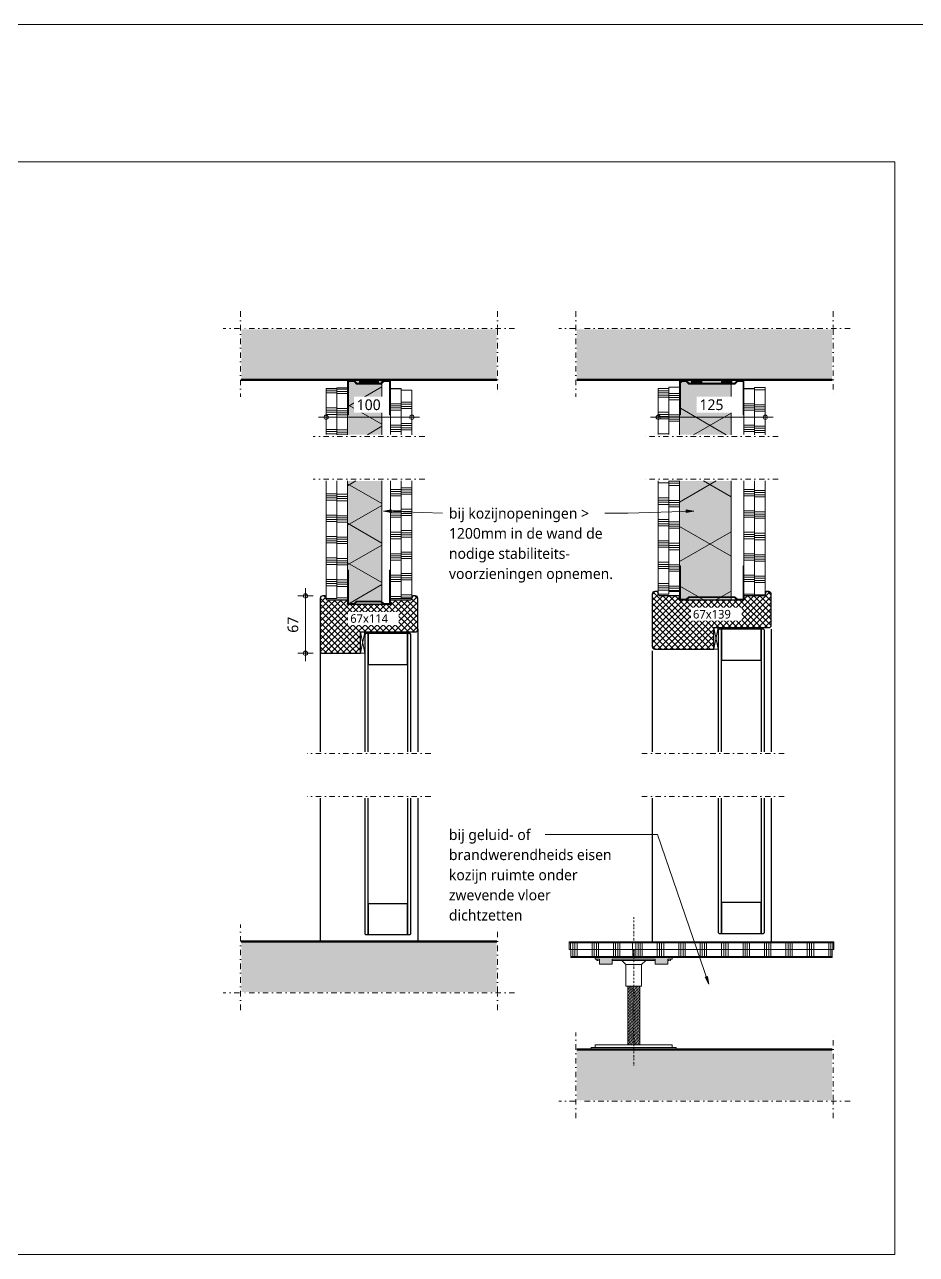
# Model space of a CAD drawing. Header units: millimetres. Extents: x -14863 to -6053, y 1430 to 7872.
# Drawn here: x -13819 to -12778, y 6307 to 7742 of the extents above; entities that cross this region are included whole.
import ezdxf

# ---------------------------------------------------------------- set-up
doc = ezdxf.new("R2010")
doc.units = ezdxf.units.MM
for name, pattern in [('Dash dot', [15.875, 6.35, -4.7625, 0, -4.7625]), ('Streep 1_1', [2, 1, -1]), ('Streep-stip _ detail', [4, 2, -1, 0, -1])]:
    doc.linetypes.add(name, pattern=pattern)
for name, color, linetype, lineweight in [('A-ANNO-DIMS', 211, 'Continuous', 13), ('A-ANNO-DIMS-5', 211, 'Continuous', 13), ('A-ANNO-NOTE', 131, 'Continuous', 18), ('A-DETL', 90, 'Continuous', 18), ('A-DETL-GENF', 92, 'Continuous', 18), ('A-DETL-MBND', 5, 'Continuous', 25), ('G-ANNO-TEXT', 231, 'Continuous', 13)]:
    doc.layers.add(name, color=color, linetype=linetype, lineweight=lineweight)
doc.styles.add('Segoe UI', font='segoeui.ttf', dxfattribs={"height": 10})
doc.styles.add('Segoe UI_2', font='segoeui.ttf', dxfattribs={"height": 12.5})
doc.dimstyles.new('2_5_mm', dxfattribs={"dimscale": 304.8, "dimtxt": 13.092049, "dimasz": 0.016404, "dimexe": 0.029528, "dimexo": 0.0625, "dimgap": 0.014764, "dimtad": 1, "dimdec": 0, "dimzin": 0, "dimdsep": 46, "dimtxsty": 'Segoe UI_2', "dimblk1": 'DOTBLANK', "dimblk2": 'DOTBLANK', "dimsah": 1, "dimcen": 0.09, "dimdle": 0.029528, "dimazin": 0, "dimtfac": 1, "dimtdec": 4, "dimtix": 1, "dimtmove": 0, "dimatfit": 3, "dimfxl": 0.029528, "dimfxlon": 1, "dimtvp": 1, "dimtfill": 1, "dimtolj": 1, "dimtzin": 0, "dimarcsym": 2})
pattern_1 = [(90, (13193.3, -6662.827), (-25, 1e-15), []), (90, (13195.8, -6662.827), (-25, 1e-15), []), (90, (13198.3, -6662.827), (-25, 1e-15), []), (90, (13200.8, -6662.827), (-25, 1e-15), [])]
pattern_2 = [(90, (13119.472, -6662.827), (-25, 1e-15), []), (90, (13121.972, -6662.827), (-25, 1e-15), []), (90, (13124.472, -6662.827), (-25, 1e-15), []), (90, (13126.972, -6662.827), (-25, 1e-15), [])]

# ---------------------------------------------------------------- blocks, each defined once
blk = doc.blocks.new('42 isolatie - Type 1-3789520-32_1 Binnenkozijnen - hout')
at = {"layer": 'A-DETL-GENF'}
h = blk.add_hatch(color=256, dxfattribs=at)
h.paths.add_polyline_path([(262.4, 40.8), (260.4, 40.8), (259.4, 39.8), (259.4, 11.8), (262.4, 8.8), (262.4, 40.2)])
h.paths.add_polyline_path([(262.4, 0.8), (262.4, 1.8), (261.4, 0.8)])
h.paths.add_polyline_path([(261.4, 1.8), (261.4, 8.4), (258.4, 11.4), (258.4, 40.2), (258.9, 40.8), (118.2, 40.8), (118.2, 0.8), (222.4, 0.8), (222.4, 1.8), (259.4, 1.8)])
h.paths.add_polyline_path([(64.2, 11.4), (64.2, 40.8), (4.7, 40.8), (5.3, 40.2), (5.3, 11.4), (2.3, 8.4), (2.3, 1.8), (41.3, 1.8), (41.3, 0.8), (64.2, 0.8), (64.2, 8.4)])
h.paths.add_polyline_path([(4.3, 11.8), (4.3, 14.8), (0.3, 14.8), (0.3, 0.8), (2.3, 0.8), (1.3, 1.8), (1.3, 8.8), (3.9, 11.4)])
h.paths.add_polyline_path([(4.3, 39.8), (3.3, 40.8), (0.3, 40.8), (0.3, 36.8), (4.3, 36.8)])
at = {"layer": 'A-DETL-GENF', "lineweight": 13}
h = blk.add_hatch(dxfattribs=at)
h.set_pattern_fill('FP_7', color=256, style=0, pattern_type=2)
h.set_pattern_definition([(60, (0, 0), (-34.641, 20), []), (120, (0, 0), (-34.641, -20), [])])
h.paths.add_polyline_path([(262.4, 40.8), (260.4, 40.8), (259.4, 39.8), (259.4, 11.8), (262.4, 8.8), (262.4, 40.2)])
h.paths.add_polyline_path([(262.4, 0.8), (262.4, 1.8), (261.4, 0.8)])
h.paths.add_polyline_path([(261.4, 1.8), (261.4, 8.4), (258.4, 11.4), (258.4, 40.2), (258.9, 40.8), (118.2, 40.8), (118.2, 0.8), (222.4, 0.8), (222.4, 1.8), (259.4, 1.8)])
h.paths.add_polyline_path([(64.2, 11.4), (64.2, 40.8), (4.7, 40.8), (5.3, 40.2), (5.3, 11.4), (2.3, 8.4), (2.3, 1.8), (41.3, 1.8), (41.3, 0.8), (64.2, 0.8), (64.2, 8.4)])
h.paths.add_polyline_path([(4.3, 11.8), (4.3, 14.8), (0.3, 14.8), (0.3, 0.8), (2.3, 0.8), (1.3, 1.8), (1.3, 8.8), (3.9, 11.4)])
h.paths.add_polyline_path([(4.3, 39.8), (3.3, 40.8), (0.3, 40.8), (0.3, 36.8), (4.3, 36.8)])
at = {"layer": 'A-DETL-GENF'}
for p, q in [((3.3, 40.8), (0.3, 40.8)), ((3.3, 40.8), (0.3, 40.8)), ((64.2, 40.8), (4.7, 40.8)), ((64.2, 40.8), (4.7, 40.8)), ((258.9, 40.8), (118.2, 40.8)), ((258.9, 40.8), (118.2, 40.8)), ((262.4, 40.8), (260.4, 40.8)), ((262.4, 40.8), (260.4, 40.8)), ((262.4, 8.8), (262.4, 40.8)), ((0.3, 0.8), (2.3, 0.8)), ((0.3, 0.8), (2.3, 0.8)), ((212.5, 0.8), (222.4, 0.8)), ((222.4, 0.8), (254.6, 0.8)), ((261.4, 0.8), (262.4, 0.8)), ((262.4, 0.8), (262.4, 1.8))]:
    blk.add_line(p, q, dxfattribs=at)
blk = doc.blocks.new('22 metalstud profiel - 50mm hor-2069741-32_1 Binnenkozijnen - hout')
at = {"layer": 'A-DETL-GENF'}
for points in [[(24, -40), (25, -40), (25, -1), (24, 0), (17, 0), (14, -3), (-14, -3), (-17, 0), (-24, 0), (-25, -1), (-25, -40), (-24, -40), (-24, -1), (-17.4, -1), (-14.4, -4), (14.4, -4), (17.4, -1), (24, -1), (24, -9)], [(-11, -3), (-1, -3), (-1, 1), (-11, 1)], [(11, -3), (11, 1), (-1, 1), (-1, -3)]]:
    blk.add_hatch(color=256, dxfattribs=at).paths.add_polyline_path(points)
for p, q in [((-24, 0), (-25, -1)), ((-17, 0), (-24, 0)), ((-14, -3), (-17, 0)), ((-11, 1), (-11, -3)), ((-1, 1), (-1, -3)), ((11, -3), (11, 1)), ((17, 0), (14, -3)), ((24, 0), (17, 0)), ((25, -1), (24, 0)), ((-25, -1), (-25, -8.3)), ((-24, -40), (-24, -1)), ((-24, -1), (-17.4, -1)), ((-17.4, -1), (-14.4, -4)), ((-14.4, -4), (14.4, -4)), ((14, -3), (-14, -3)), ((14.4, -4), (17.4, -1)), ((17.4, -1), (24, -1)), ((24, -1), (24, -40)), ((25, -9), (25, -1)), ((-25, -40), (-24, -40)), ((24, -40), (25, -40)), ((25, -40), (24, -40))]:
    blk.add_line(p, q, dxfattribs=at)
blk = doc.blocks.new('42 isolatie - Type 1-3760012-32_1 Binnenkozijnen - hout')
at = {"layer": 'A-DETL-GENF'}
h = blk.add_hatch(color=256, dxfattribs=at)
h.paths.add_polyline_path([(257.4, 60.8), (254.4, 60.8), (254.4, 11.8), (257.4, 8.8), (257.4, 40.9)])
h.paths.add_polyline_path([(257.4, 0.8), (257.4, 1.8), (256.4, 0.8)])
h.paths.add_polyline_path([(256.4, 1.8), (256.4, 8.4), (253.4, 11.4), (253.4, 60.8), (118.2, 60.8), (118.2, 0.8), (217.4, 0.8), (217.4, 1.8), (254.4, 1.8)])
h.paths.add_polyline_path([(64.2, 60.8), (5.3, 60.8), (5.3, 11.4), (2.3, 8.4), (2.3, 1.8), (41.3, 1.8), (41.3, 0.8), (64.2, 0.8), (64.2, 1.8)])
h.paths.add_polyline_path([(4.3, 49.8), (0.3, 49.8), (0.3, 26.8), (4.3, 26.8)])
h.paths.add_polyline_path([(4.3, 14.8), (0.3, 14.8), (0.3, 0.8), (2.3, 0.8), (1.3, 1.8), (1.3, 8.8), (4.3, 11.8)])
at = {"layer": 'A-DETL-GENF', "lineweight": 13}
h = blk.add_hatch(dxfattribs=at)
h.set_pattern_fill('FP_19', color=256, style=0, pattern_type=2)
h.set_pattern_definition([(60, (0, 60.8), (-51.962, 30), []), (120, (0, 60.8), (-51.962, -30), [])])
h.paths.add_polyline_path([(257.4, 60.8), (254.4, 60.8), (254.4, 11.8), (257.4, 8.8), (257.4, 40.9)])
h.paths.add_polyline_path([(257.4, 0.8), (257.4, 1.8), (256.4, 0.8)])
h.paths.add_polyline_path([(256.4, 1.8), (256.4, 8.4), (253.4, 11.4), (253.4, 60.8), (118.2, 60.8), (118.2, 0.8), (217.4, 0.8), (217.4, 1.8), (254.4, 1.8)])
h.paths.add_polyline_path([(64.2, 60.8), (5.3, 60.8), (5.3, 11.4), (2.3, 8.4), (2.3, 1.8), (41.3, 1.8), (41.3, 0.8), (64.2, 0.8), (64.2, 1.8)])
h.paths.add_polyline_path([(4.3, 49.8), (0.3, 49.8), (0.3, 26.8), (4.3, 26.8)])
h.paths.add_polyline_path([(4.3, 14.8), (0.3, 14.8), (0.3, 0.8), (2.3, 0.8), (1.3, 1.8), (1.3, 8.8), (4.3, 11.8)])
at = {"layer": 'A-DETL-GENF'}
for p, q in [((64.2, 60.8), (5.3, 60.8)), ((64.2, 60.8), (5.3, 60.8)), ((253.4, 60.8), (118.2, 60.8)), ((253.4, 60.8), (118.2, 60.8)), ((257.4, 60.8), (254.4, 60.8)), ((257.4, 60.8), (254.4, 60.8)), ((257.4, 40.9), (257.4, 60.8)), ((0.3, 0.8), (2.3, 0.8)), ((0.3, 0.8), (2.3, 0.8)), ((2.3, 0.8), (8.8, 0.8)), ((2.3, 0.8), (8.8, 0.8)), ((8.8, 0.8), (41.3, 0.8)), ((41.3, 0.8), (64.2, 0.8)), ((118.2, 0.8), (217.4, 0.8)), ((217.4, 0.8), (247.4, 0.8)), ((247.4, 0.8), (252.4, 0.8)), ((247.4, 0.8), (252.4, 0.8))]:
    blk.add_line(p, q, dxfattribs=at)
blk = doc.blocks.new('40  gipsplaat - D12_5-2957417-32_1 Binnenkozijnen - hout')
at = {"layer": 'A-DETL-GENF', "lineweight": 13}
h = blk.add_hatch(dxfattribs=at)
h.set_pattern_fill('FP_20', color=256, style=0, pattern_type=2)
h.set_pattern_definition([(90, (7307.66, 12979.483), (-25, 1e-15), []), (90, (7305.16, 12979.483), (-25, 1e-15), []), (90, (7302.66, 12979.483), (-25, 1e-15), []), (90, (7300.16, 12979.483), (-25, 1e-15), [])])
h.paths.add_polyline_path([(240, 12.5), (107.9, 12.5), (107.9, 0), (240, 0)])
h.paths.add_polyline_path([(53.9, 0), (53.9, 12.5), (0, 12.5), (0, 0), (31, 0)])
at = {"layer": 'A-DETL-GENF'}
for p, q in [((53.9, 12.5), (0, 12.5)), ((0, 12.5), (0, 0)), ((0, 12.5), (0, 0)), ((0, 0), (31, 0)), ((31, 0), (53.9, 0)), ((31, 0), (53.9, 0)), ((240, 12.5), (107.9, 12.5)), ((107.9, 0), (207.1, 0)), ((107.9, 0), (207.1, 0)), ((207.1, 0), (240, 0)), ((240, 0), (240, 12.5)), ((240, 0), (240, 12.5))]:
    blk.add_line(p, q, dxfattribs=at)
blk = doc.blocks.new('40  gipsplaat - D12_5-2957418-32_1 Binnenkozijnen - hout')
at = {"layer": 'A-DETL-GENF', "lineweight": 13}
h = blk.add_hatch(dxfattribs=at)
h.set_pattern_fill('FP_21', color=256, style=0, pattern_type=2)
h.set_pattern_definition([(90, (7308.895, 12966.983), (-25, 1e-15), []), (90, (7306.395, 12966.983), (-25, 1e-15), []), (90, (7303.895, 12966.983), (-25, 1e-15), []), (90, (7301.395, 12966.983), (-25, 1e-15), [])])
h.paths.add_polyline_path([(241.9, 11.5), (241.9, 12.1), (240.8, 12.5), (109.2, 12.5), (109.2, 0), (241.9, 0)])
h.paths.add_polyline_path([(55.2, 0), (55.2, 12.5), (0, 12.5), (0, 0)])
at = {"layer": 'A-DETL-GENF'}
for p, q in [((55.2, 12.5), (0, 12.5)), ((0, 12.5), (0, 0)), ((55.2, 12.5), (0, 12.5)), ((0, 12.5), (0, 0)), ((0, 0), (55.2, 0)), ((0, 0), (55.2, 0)), ((240.8, 12.5), (109.2, 12.5)), ((240.8, 12.5), (109.2, 12.5)), ((109.2, 0), (241.9, 0)), ((109.2, 0), (241.9, 0)), ((241.9, 0), (241.9, 12.1)), ((241.9, 0), (241.9, 12.1))]:
    blk.add_line(p, q, dxfattribs=at)
blk = doc.blocks.new('40  gipsplaat - D12_5-2957419-32_1 Binnenkozijnen - hout')
at = {"layer": 'A-DETL-GENF', "lineweight": 13}
h = blk.add_hatch(dxfattribs=at)
h.set_pattern_fill('FP_22', color=256, style=0, pattern_type=2)
h.set_pattern_definition([(270, (-7070.59, -13054.483), (25, 1e-15), []), (270, (-7068.09, -13054.483), (25, 1e-15), []), (270, (-7065.59, -13054.483), (25, 1e-15), []), (270, (-7063.09, -13054.483), (25, 1e-15), [])])
h.paths.add_polyline_path([(0, 0), (129.2, 0), (129.2, 12.5), (0, 12.5)])
h.paths.add_polyline_path([(183.2, 12.5), (183.2, 0), (238.5, 0), (238.5, 12.5), (206.1, 12.5)])
at = {"layer": 'A-DETL-GENF'}
for p, q in [((129.2, 12.5), (0, 12.5)), ((0, 12.5), (0, 0)), ((0, 12.5), (0, 0)), ((0, 0), (30, 0)), ((30, 0), (129.2, 0)), ((30, 0), (129.2, 0)), ((237.1, 12.5), (183.2, 12.5)), ((183.2, 0), (206.1, 0)), ((183.2, 0), (206.1, 0)), ((206.1, 0), (238.5, 0)), ((238.5, 12.5), (237.1, 12.5)), ((238.5, 12.5), (237.1, 12.5)), ((238.5, 0), (238.5, 12.5)), ((238.5, 0), (238.5, 12.5))]:
    blk.add_line(p, q, dxfattribs=at)
blk = doc.blocks.new('40  gipsplaat - D12_5-V7-32_1 Binnenkozijnen - hout')
at = {"layer": 'A-DETL-GENF', "lineweight": 13}
h = blk.add_hatch(dxfattribs=at)
h.set_pattern_fill('FP_23', color=256, style=0, pattern_type=2)
h.set_pattern_definition([(270, (-7067.66, -13066.983), (25, 1e-15), []), (270, (-7065.16, -13066.983), (25, 1e-15), []), (270, (-7062.66, -13066.983), (25, 1e-15), []), (270, (-7060.16, -13066.983), (25, 1e-15), [])])
h.paths.add_polyline_path([(0, 0), (132.1, 0), (132.1, 12.5), (0.4, 12.5), (0, 12.3), (0, 11.5)])
h.paths.add_polyline_path([(186.1, 12.5), (186.1, 0), (240, 0), (240, 12.5)])
at = {"layer": 'A-DETL-GENF'}
for p, q in [((0, 12.3), (0, 0)), ((0, 12.3), (0, 0)), ((0, 0), (132.1, 0)), ((0, 0), (132.1, 0)), ((132.1, 12.5), (0.4, 12.5)), ((132.1, 12.5), (0.4, 12.5)), ((240, 12.5), (186.1, 12.5)), ((240, 12.5), (186.1, 12.5)), ((186.1, 0), (240, 0)), ((186.1, 0), (240, 0)), ((240, 0), (240, 12.5)), ((240, 0), (240, 12.5))]:
    blk.add_line(p, q, dxfattribs=at)
blk = doc.blocks.new('32 binnendeur-vertikaal - D 54 _sp25_-2402445-32_1 Binnenkozijnen - hout')
at = {"layer": 'A-DETL-GENF', "lineweight": 25}
for p, q in [((-920.3, -996.5), (-921.3, -997.5)), ((-921.3, -997.5), (-921.3, -1000.5)), ((-885.3, -1000.5), (-921.3, -1000.5)), ((-921.3, -1000.5), (-921.3, -1046.5)), ((-921.3, -1000.5), (-763.4, -1000.5)), ((-763.4, -996.5), (-920.3, -996.5)), ((-885.3, -1046.5), (-885.3, -1000.5)), ((-567.5, -996.5), (-709.4, -996.5)), ((-709.4, -1000.5), (-566.5, -1000.5)), ((-566.5, -1000.5), (-602.5, -1000.5)), ((-602.5, -1000.5), (-602.5, -1046.5)), ((-566.5, -997.5), (-567.5, -996.5)), ((-566.5, -1000.5), (-566.5, -997.5)), ((-566.5, -1046.5), (-566.5, -1000.5)), ((-921.3, -1046.5), (-921.3, -1049.5)), ((-921.3, -1046.5), (-885.3, -1046.5)), ((-763.4, -1046.5), (-921.3, -1046.5)), ((-566.5, -1046.5), (-709.4, -1046.5)), ((-602.5, -1046.5), (-566.5, -1046.5)), ((-566.5, -1049.5), (-566.5, -1046.5)), ((-921.3, -1049.5), (-920.3, -1050.5)), ((-920.3, -1050.5), (-763.4, -1050.5)), ((-709.4, -1050.5), (-567.5, -1050.5)), ((-567.5, -1050.5), (-566.5, -1049.5))]:
    blk.add_line(p, q, dxfattribs=at)
at = {"layer": 'A-DETL-GENF'}
for p, q in [((-589.5, -996.5), (-589.5, -991.5)), ((-564.5, -996.5), (-589.5, -991.5)), ((-589.5, -996.5), (-564.5, -991.5)), ((-564.5, -996.5), (-589.5, -996.5))]:
    blk.add_line(p, q, dxfattribs=at)
blk = doc.blocks.new('40  gipsplaat - D12_5-2957421-32_1 Binnenkozijnen - hout')
at = {"layer": 'A-DETL-GENF', "lineweight": 13}
h = blk.add_hatch(dxfattribs=at)
h.set_pattern_fill('FP_34', color=256, style=0, pattern_type=2)
h.set_pattern_definition([(90, (7307.66, 13391.983), (-25, 1e-15), []), (90, (7305.16, 13391.983), (-25, 1e-15), []), (90, (7302.66, 13391.983), (-25, 1e-15), []), (90, (7300.16, 13391.983), (-25, 1e-15), [])])
h.paths.add_polyline_path([(245, 12.5), (107.9, 12.5), (107.9, 0), (245, 0)])
h.paths.add_polyline_path([(53.9, 12.5), (0, 12.5), (0, 0), (53.9, 0)])
at = {"layer": 'A-DETL-GENF'}
for p, q in [((1.9, 12.5), (0, 12.5)), ((0, 12.5), (0, 0)), ((1.9, 12.5), (0, 12.5)), ((0, 12.5), (0, 0)), ((0, 0), (53.9, 0)), ((0, 0), (53.9, 0)), ((53.9, 12.5), (1.9, 12.5)), ((245, 12.5), (107.9, 12.5)), ((107.9, 0), (212.1, 0)), ((107.9, 0), (212.1, 0)), ((212.1, 0), (245, 0)), ((245, 0), (245, 12.5)), ((245, 0), (245, 12.5))]:
    blk.add_line(p, q, dxfattribs=at)
blk = doc.blocks.new('40  gipsplaat - D12_5-2957422-32_1 Binnenkozijnen - hout')
at = {"layer": 'A-DETL-GENF', "lineweight": 13}
h = blk.add_hatch(dxfattribs=at)
h.set_pattern_fill('FP_35', color=256, style=0, pattern_type=2)
h.set_pattern_definition([(90, (7305.795, 13379.483), (-25, 1e-15), []), (90, (7303.295, 13379.483), (-25, 1e-15), []), (90, (7300.795, 13379.483), (-25, 1e-15), []), (90, (7298.295, 13379.483), (-25, 1e-15), [])])
h.paths.add_polyline_path([(243.1, 11.5), (243.1, 12.3), (242.7, 12.5), (106.1, 12.5), (106.1, 0), (243.1, 0)])
h.paths.add_polyline_path([(52.1, 12.5), (0, 12.5), (0, 0), (52.1, 0)])
at = {"layer": 'A-DETL-GENF'}
for p, q in [((52.1, 12.5), (0, 12.5)), ((0, 12.5), (0, 0)), ((52.1, 12.5), (0, 12.5)), ((0, 12.5), (0, 0)), ((0, 0), (52.1, 0)), ((0, 0), (52.1, 0)), ((242.7, 12.5), (106.1, 12.5)), ((242.7, 12.5), (106.1, 12.5)), ((106.1, 0), (243.1, 0)), ((106.1, 0), (243.1, 0)), ((243.1, 0), (243.1, 12.3)), ((243.1, 0), (243.1, 12.3))]:
    blk.add_line(p, q, dxfattribs=at)
blk = doc.blocks.new('40  gipsplaat - D12_5-V15-32_1 Binnenkozijnen - hout')
at = {"layer": 'A-DETL-GENF', "lineweight": 13}
h = blk.add_hatch(dxfattribs=at)
h.set_pattern_fill('FP_36', color=256, style=0, pattern_type=2)
h.set_pattern_definition([(270, (-7063.336, -13441.983), (25, 1e-15), []), (270, (-7060.836, -13441.983), (25, 1e-15), []), (270, (-7058.336, -13441.983), (25, 1e-15), []), (270, (-7055.836, -13441.983), (25, 1e-15), [])])
h.paths.add_polyline_path([(0, 0), (136.4, 0), (136.4, 12.5), (0, 12.5)])
h.paths.add_polyline_path([(190.4, 12.5), (190.4, 0), (245, 0), (245, 12.5), (244.3, 12.5)])
at = {"layer": 'A-DETL-GENF'}
for p, q in [((136.4, 12.5), (0, 12.5)), ((0, 12.5), (0, 0)), ((0, 12.5), (0, 0)), ((0, 0), (32.3, 0)), ((32.3, 0), (136.4, 0)), ((32.3, 0), (136.4, 0)), ((244.3, 12.5), (190.4, 12.5)), ((190.4, 0), (245, 0)), ((190.4, 0), (245, 0)), ((245, 12.5), (244.3, 12.5)), ((245, 12.5), (244.3, 12.5)), ((245, 0), (245, 12.5)), ((245, 0), (245, 12.5))]:
    blk.add_line(p, q, dxfattribs=at)
blk = doc.blocks.new('40  gipsplaat - D12_5-V16-32_1 Binnenkozijnen - hout')
at = {"layer": 'A-DETL-GENF', "lineweight": 13}
h = blk.add_hatch(dxfattribs=at)
h.set_pattern_fill('FP_37', color=256, style=0, pattern_type=2)
h.set_pattern_definition([(270, (-7062.66, -13454.483), (25, 1e-15), []), (270, (-7060.16, -13454.483), (25, 1e-15), []), (270, (-7057.66, -13454.483), (25, 1e-15), []), (270, (-7055.16, -13454.483), (25, 1e-15), [])])
h.paths.add_polyline_path([(0, 0), (137.1, 0), (137.1, 12.5), (0.4, 12.5), (0, 12.3), (0, 11.5)])
h.paths.add_polyline_path([(191.1, 0), (245, 0), (245, 12.5), (191.1, 12.5)])
at = {"layer": 'A-DETL-GENF'}
for p, q in [((0, 12.3), (0, 0)), ((0, 12.3), (0, 0)), ((0, 0), (137.1, 0)), ((0, 0), (137.1, 0)), ((137.1, 12.5), (0.4, 12.5)), ((137.1, 12.5), (0.4, 12.5)), ((245, 12.5), (191.1, 12.5)), ((245, 12.5), (191.1, 12.5)), ((191.1, 0), (245, 0)), ((191.1, 0), (245, 0)), ((245, 0), (245, 12.5)), ((245, 0), (245, 12.5))]:
    blk.add_line(p, q, dxfattribs=at)
blk = doc.blocks.new('32 houten stijl var I - 67x114 _25sp_-V17-32_1 Binnenkozijnen - hout')
at = {"layer": 'A-DETL-GENF', "lineweight": 13}
h = blk.add_hatch(dxfattribs=at)
h.set_pattern_fill('FP_38', color=256, style=0, pattern_type=2)
h.set_pattern_definition([(135, (7075.589, 13359.983), (-3.5355339, -3.5355339), []), (225, (7075.589, 13359.983), (3.5355339, -3.5355339), [])])
h.paths.add_polyline_path([(67, -67), (42, -67), (42, -3), (41.9, -2.2), (41.6, -1.5), (41.1, -0.9), (40.5, -0.4), (39.8, -0.1), (39, 0), (3, 0), (2.2, -0.1), (1.5, -0.4), (0.9, -0.9), (0.4, -1.5), (0.1, -2.2), (0, -3), (0, -6), (5, -8), (5, -32), (10, -32), (10, -82), (5, -82), (5, -106), (0, -108), (0, -111), (0.1, -111.8), (0.4, -112.5), (0.9, -113.1), (1.5, -113.6), (2.2, -113.9), (3, -114), (64, -114), (64.8, -113.9), (65.5, -113.6), (66.1, -113.1), (66.6, -112.5), (66.9, -111.8), (67, -111)])
at = {"layer": 'A-DETL-GENF', "lineweight": 25}
for p, q in [((39, 0), (3, 0)), ((0, -3), (0, -6)), ((0, -6), (5, -8)), ((5, -8), (5, -32)), ((42, -67), (42, -3)), ((9, -32), (10, -32)), ((10, -32), (10, -33)), ((10, -40), (10, -74)), ((67, -67), (42, -67)), ((67, -111), (67, -67)), ((5, -82), (5, -106)), ((10, -82), (9, -82)), ((10, -81), (10, -82)), ((5, -106), (0, -108)), ((0, -108), (0, -111)), ((3, -114), (64, -114))]:
    blk.add_line(p, q, dxfattribs=at)
for centre, start, end in [((3, -3), 90, 180), ((39, -3), 0, 90), ((3, -111), 180, 270), ((64, -111), 270, 0)]:
    blk.add_arc(centre, 3, start, end, dxfattribs=at)
blk = doc.blocks.new('32 binnendeur-vertikaal - D 54 _sp25_-2402373-32_1 Binnenkozijnen - hout')
at = {"layer": 'A-DETL-GENF', "lineweight": 25}
for p, q in [((-922.3, -996.5), (-923.3, -997.5)), ((-923.3, -997.5), (-923.3, -1000.5)), ((-887.3, -1000.5), (-923.3, -1000.5)), ((-923.3, -1000.5), (-923.3, -1046.5)), ((-923.3, -1000.5), (-763.9, -1000.5)), ((-763.9, -996.5), (-922.3, -996.5)), ((-887.3, -1046.5), (-887.3, -1000.5)), ((-573, -996.5), (-709.9, -996.5)), ((-709.9, -1000.5), (-572, -1000.5)), ((-572, -1000.5), (-608, -1000.5)), ((-608, -1000.5), (-608, -1046.5)), ((-572, -997.5), (-573, -996.5)), ((-572, -1000.5), (-572, -997.5)), ((-572, -1046.5), (-572, -1000.5)), ((-923.3, -1046.5), (-923.3, -1049.5)), ((-923.3, -1046.5), (-887.3, -1046.5)), ((-763.9, -1046.5), (-923.3, -1046.5)), ((-572, -1046.5), (-709.9, -1046.5)), ((-608, -1046.5), (-572, -1046.5)), ((-572, -1049.5), (-572, -1046.5)), ((-923.3, -1049.5), (-922.3, -1050.5)), ((-922.3, -1050.5), (-763.9, -1050.5)), ((-709.9, -1050.5), (-573, -1050.5)), ((-573, -1050.5), (-572, -1049.5))]:
    blk.add_line(p, q, dxfattribs=at)
at = {"layer": 'A-DETL-GENF'}
for p, q in [((-595, -991.5), (-570, -991.5)), ((-595, -996.5), (-595, -991.5)), ((-570, -996.5), (-595, -991.5)), ((-595, -996.5), (-570, -991.5)), ((-570, -996.5), (-595, -996.5)), ((-570, -991.5), (-570, -996.5))]:
    blk.add_line(p, q, dxfattribs=at)
blk = doc.blocks.new('22 metalstud profiel - 75 mm hor-2069737-32_1 Binnenkozijnen - hout')
at = {"layer": 'A-DETL-GENF'}
for points in [[(-36.5, -40), (-36.5, -1), (-29.9, -1), (-26.9, -4), (26.9, -4), (29.9, -1), (36.5, -1), (36.5, -40), (37.5, -40), (37.5, -1), (36.5, 0), (29.5, 0), (26.5, -3), (-26.5, -3), (-29.5, 0), (-36.5, 0), (-37.5, -1), (-37.5, -40)], [(-11.5, -3), (-11.5, 1), (-23.5, 1), (-23.5, -3)], [(23.5, -3), (23.5, 1), (11.5, 1), (11.5, -3)]]:
    blk.add_hatch(color=256, dxfattribs=at).paths.add_polyline_path(points)
for p, q in [((-36.5, 0), (-37.5, -1)), ((-29.5, 0), (-36.5, 0)), ((-26.5, -3), (-29.5, 0)), ((-23.5, 1), (-23.5, -3)), ((-11.5, -3), (-11.5, 1)), ((11.5, 1), (11.5, -3)), ((23.5, -3), (23.5, 1)), ((29.5, 0), (26.5, -3)), ((36.5, 0), (29.5, 0)), ((37.5, -1), (36.5, 0)), ((-37.5, -1), (-37.5, -40)), ((-36.5, -40), (-36.5, -1)), ((-36.5, -1), (-29.9, -1)), ((-29.9, -1), (-26.9, -4)), ((-26.9, -4), (26.9, -4)), ((26.5, -3), (-26.5, -3)), ((26.9, -4), (29.9, -1)), ((29.9, -1), (36.5, -1)), ((36.5, -1), (36.5, -40)), ((37.5, -40), (37.5, -1)), ((-37.5, -40), (-36.5, -40)), ((36.5, -40), (37.5, -40)), ((37.5, -40), (36.5, -40))]:
    blk.add_line(p, q, dxfattribs=at)
blk = doc.blocks.new('22 metalstud profiel - 50mm hor-4394539-32_1 Binnenkozijnen - hout')
at = {"layer": 'A-DETL-GENF'}
blk.add_hatch(color=256, dxfattribs=at).paths.add_polyline_path([(24, 0), (25, 1), (25, 40), (24, 40), (24, 1), (17.4, 1), (14.4, 4), (-14.4, 4), (-17.4, 1), (-24, 1), (-24, 40), (-25, 40), (-25, 1), (-24, 0), (-17, 0), (-14, 3), (14, 3), (17, 0), (20.9, 0)])
for p, q in [((-24, 40), (-25, 40)), ((-25, 40), (-25, 1)), ((-24, 1), (-24, 40)), ((24, 40), (24, 1)), ((25, 40), (24, 40)), ((25, 40), (24, 40)), ((25, 1), (25, 40)), ((-25, 1), (-24, 0)), ((-17.4, 1), (-24, 1)), ((-14.4, 4), (-17.4, 1)), ((-17, 0), (-14, 3)), ((14.4, 4), (-14.4, 4)), ((-14, 3), (14, 3)), ((14, 3), (17, 0)), ((17.4, 1), (14.4, 4)), ((24, 1), (17.4, 1)), ((24, 0), (25, 1)), ((-24, 0), (-17, 0)), ((17, 0), (24, 0))]:
    blk.add_line(p, q, dxfattribs=at)
blk = doc.blocks.new('22 metalstud profiel - 75 mm hor-4394540-32_1 Binnenkozijnen - hout')
at = {"layer": 'A-DETL-GENF'}
blk.add_hatch(color=256, dxfattribs=at).paths.add_polyline_path([(-29.5, 0), (-26.5, 3), (26.5, 3), (29.5, 0), (36.5, 0), (37.5, 1), (37.5, 40), (36.5, 40), (36.5, 1), (29.9, 1), (26.9, 4), (-26.9, 4), (-29.9, 1), (-36.5, 1), (-36.5, 40), (-37.5, 40), (-37.5, 1), (-36.5, 0)])
for p, q in [((-36.5, 40), (-37.5, 40)), ((-37.5, 40), (-37.5, 5)), ((-36.5, 1), (-36.5, 40)), ((36.5, 40), (36.5, 1)), ((37.5, 40), (36.5, 40)), ((37.5, 40), (36.5, 40)), ((37.5, 5), (37.5, 40)), ((-37.5, 1), (-36.5, 0)), ((-29.9, 1), (-36.5, 1)), ((-26.9, 4), (-29.9, 1)), ((-29.5, 0), (-26.5, 3)), ((26.9, 4), (-26.9, 4)), ((-26.5, 3), (26.5, 3)), ((26.5, 3), (29.5, 0)), ((29.9, 1), (26.9, 4)), ((36.5, 1), (29.9, 1)), ((36.5, 0), (37.5, 1))]:
    blk.add_line(p, q, dxfattribs=at)
blk = doc.blocks.new('32 houten stijl var I - 67x139 _25sp_-V22-32_1 Binnenkozijnen - hout')
at = {"layer": 'A-DETL-GENF', "lineweight": 13}
h = blk.add_hatch(dxfattribs=at)
h.set_pattern_fill('FP_52', color=256, style=0, pattern_type=2)
h.set_pattern_definition([(135, (7080.589, 12947.483), (-3.5355339, -3.5355339), []), (225, (7080.589, 12947.483), (3.5355339, -3.5355339), [])])
h.paths.add_polyline_path([(67, -136), (67, -67), (42, -67), (42, -3), (41.9, -2.2), (41.6, -1.5), (41.1, -0.9), (40.5, -0.4), (39.8, -0.1), (39, 0), (3, 0), (2.2, -0.1), (1.5, -0.4), (0.9, -0.9), (0.4, -1.5), (0.1, -2.2), (0, -3), (0, -6), (5, -8), (5, -32), (10, -32), (10, -107), (5, -107), (5, -131), (0, -133), (0, -136), (0.1, -136.8), (0.4, -137.5), (0.9, -138.1), (1.5, -138.6), (2.2, -138.9), (3, -139), (64, -139), (64.8, -138.9), (65.5, -138.6), (66.1, -138.1), (66.6, -137.5), (66.9, -136.8)])
at = {"layer": 'A-DETL-GENF', "lineweight": 25}
for p, q in [((39, 0), (3, 0)), ((0, -3), (0, -6)), ((0, -6), (5, -8)), ((5, -8), (5, -32)), ((42, -67), (42, -3)), ((5, -32), (10, -32)), ((10, -32), (10, -107)), ((67, -67), (42, -67)), ((67, -136), (67, -67)), ((10, -107), (5, -107)), ((5, -107), (5, -131)), ((5, -131), (0, -133)), ((0, -133), (0, -136)), ((3, -139), (64, -139))]:
    blk.add_line(p, q, dxfattribs=at)
for centre, start, end in [((3, -3), 90, 180), ((39, -3), 0, 90), ((3, -136), 180, 270), ((64, -136), 270, 0)]:
    blk.add_arc(centre, 3, start, end, dxfattribs=at)
blk = doc.blocks.new('23 vloerweergave - 23 DI vloerweergave s e-2127734-32_1 Binnenkozijnen - hout')
at = {"layer": 'A-DETL-GENF', "linetype": 'Dash dot'}
blk.add_hatch(color=256, dxfattribs=at).paths.add_polyline_path([(-131.8, 0), (149, 0), (149, 59), (-149, 59), (-149, 0)])
for p, q in [((-150, 80), (-150, -20)), ((150, 80), (150, 61)), ((-151, 60), (-170, 60)), ((170, 60), (-149, 60)), ((150, 59), (150, -20))]:
    blk.add_line(p, q, dxfattribs=at)
at = {"layer": 'A-DETL-GENF', "lineweight": 50}
blk.add_line((-149, 0), (149, 0), dxfattribs=at)
blk = doc.blocks.new('23 vloerweergave - 23 DI vloerweergave s e-4415480-32_1 Binnenkozijnen - hout')
at = {"layer": 'A-DETL-GENF', "linetype": 'Dash dot'}
blk.add_hatch(color=256, dxfattribs=at).paths.add_polyline_path([(149, -59), (149, 0), (-149, 0), (-149, -59), (-131.8, -59)])
for p, q in [((-150, -80), (-150, 20)), ((150, -59), (150, 20)), ((-151, -60), (-170, -60)), ((170, -60), (-149, -60)), ((150, -80), (150, -61))]:
    blk.add_line(p, q, dxfattribs=at)
at = {"layer": 'A-DETL-GENF', "lineweight": 50}
blk.add_line((149, 0), (-149, 0), dxfattribs=at)
blk = doc.blocks.new('40 vijzel - H 125-1428624-32_1 Binnenkozijnen - hout')
at = {"layer": 'A-DETL-GENF', "linetype": 'Streep-stip _ detail', "lineweight": 13}
blk.add_hatch(color=256, dxfattribs=at).paths.add_polyline_path([(-27, 42.5), (-33, 42.5), (-33, 47.6), (-35, 47.6), (-35, 3.3), (-40, 3.3), (-40, 2.1), (-35, 2.1), (-35, -42.4), (-33, -42.4), (-33, -37.4), (-27, -37.4), (-27, -22.4), (-33, -22.4), (-33, 27.5), (-27, 27.5)])
at = {"layer": 'A-DETL-GENF', "lineweight": 13}
h = blk.add_hatch(dxfattribs=at)
h.set_pattern_fill('FP_134', color=256, style=0, pattern_type=2)
h.set_pattern_definition([(205, (6618.821, 13110.723), (0.6339274, -1.35946168), [])])
h.paths.add_polyline_path([(67, 9.6), (-1.5, 9.6), (-1.5, -4.4), (67, -4.4)])
at = {"layer": 'A-DETL-GENF'}
for p, q in [((-33, 47.6), (-35, 47.6)), ((-33, 47.6), (-35, 47.6)), ((-33, 42.5), (-33, 47.6)), ((-33, 42.5), (-33, 47.6)), ((67, 9.6), (67, 47.6)), ((67, 47.6), (70, 47.6)), ((73, 52.1), (70, 52.1)), ((70, 52.1), (70, -46.9)), ((73, -46.9), (73, 52.1)), ((-27, 42.5), (-33, 42.5)), ((-33, 42.5), (-27, 42.5)), ((-27, 27.5), (-27, 42.5)), ((-27, 42.5), (-27, 27.5)), ((-33, -22.4), (-33, 27.5)), ((-33, 27.5), (-27, 27.5)), ((-27, 27.5), (-33, 27.5)), ((-33, 27.5), (-33, -22.4)), ((-33, 18.2), (-33, -12.9)), ((-31.5, -22.4), (-31.5, 27.5)), ((-26.5, 11.6), (-31.5, 16.6)), ((-40, 3.3), (-40, 2.1)), ((-40, 2.1), (-40, 3.3)), ((-40, 2.1), (-35, 2.1)), ((-35, 2.1), (-40, 2.1)), ((-35, 2.1), (-35, 1.8)), ((-35, 1.8), (-35, 2.1)), ((-1.5, 11.6), (-26.5, 11.6)), ((-26.5, 11.6), (-26.5, -6.4)), ((-1.5, 9.6), (-1.5, 11.6)), ((67, 9.6), (-1.5, 9.6)), ((-1.5, 9.6), (-1.5, -4.4)), ((67, -4.4), (67, 9.6)), ((-26.5, -6.4), (-31.5, -11.4)), ((-26.5, -6.4), (-1.5, -6.4)), ((-1.5, -6.4), (-1.5, -4.4)), ((-1.5, -4.4), (67, -4.4)), ((67, -42.4), (67, -4.4)), ((-27, -22.4), (-33, -22.4)), ((-33, -22.4), (-27, -22.4)), ((-27, -37.4), (-27, -22.4)), ((-27, -22.4), (-27, -37.4)), ((-35, -42.4), (-33, -42.4)), ((-33, -42.4), (-35, -42.4)), ((-33, -42.4), (-33, -37.4)), ((-33, -37.4), (-27, -37.4)), ((-27, -37.4), (-33, -37.4)), ((-33, -37.4), (-33, -42.4)), ((70, -42.4), (67, -42.4)), ((70, -46.9), (73, -46.9))]:
    blk.add_line(p, q, dxfattribs=at)
at = {"layer": 'A-DETL-GENF', "linetype": 'Streep 1_1', "lineweight": 13}
for p, q in [((-31.5, 45.6), (-33, 45.6)), ((-31.5, 42.5), (-31.5, 45.6)), ((-31.5, -40.6), (-33, -40.6)), ((-31.5, -37.4), (-31.5, -40.6))]:
    blk.add_line(p, q, dxfattribs=at)
at = {"layer": 'A-DETL-GENF', "linetype": 'Streep-stip _ detail', "lineweight": 13}
for p, q in [((-82.1, 2.6), (-53, 2.6)), ((-44, 2.6), (91.4, 2.6))]:
    blk.add_line(p, q, dxfattribs=at)
blk = doc.blocks.new('40 vloerplaat - FU 6_16-2776623-32_1 Binnenkozijnen - hout')
at = {"layer": 'A-DETL-GENF'}
for points in [[(73.8, 8), (73.8, 9), (0, 9), (0, 8)], [(2, -9), (74.3, -9), (74.3, -8), (2, -8)]]:
    blk.add_hatch(color=256, dxfattribs=at).paths.add_polyline_path(points)
at = {"layer": 'A-DETL-GENF', "lineweight": 13}
h = blk.add_hatch(dxfattribs=at)
h.set_pattern_fill('FP_135', color=256, style=0, pattern_type=2)
h.set_pattern_definition(pattern_1)
h.paths.add_polyline_path([(73.8, 0), (73.8, 8), (0, 8), (0, 0), (2, 0)])
h = blk.add_hatch(dxfattribs=at)
h.set_pattern_fill('FP_135', color=256, style=0, pattern_type=2)
h.set_pattern_definition(pattern_1)
h.paths.add_polyline_path([(73.8, -8), (74.3, -8), (74.3, 0), (2, 0), (2, -8)])
at = {"layer": 'A-DETL-GENF'}
for p, q in [((73.8, 9), (0, 9)), ((0, 9), (0, 8)), ((0, 8), (0, 0)), ((0, 8), (73.8, 8)), ((0, 0), (2, 0)), ((73.8, 0), (2, 0)), ((2, 0), (2, -8)), ((74.3, -8), (74.3, 0)), ((74.3, -8), (2, -8)), ((2, -8), (2, -9)), ((2, -9), (74.3, -9)), ((74.3, -9), (74.3, -8))]:
    blk.add_line(p, q, dxfattribs=at)
blk = doc.blocks.new('40 vloerplaat - FU 6_16-2776613-32_1 Binnenkozijnen - hout')
at = {"layer": 'A-DETL-GENF'}
for points in [[(235, 8), (235, 9), (0, 9), (0, 8), (171.4, 8)], [(2, -9), (233, -9), (233, -8), (2, -8)]]:
    blk.add_hatch(color=256, dxfattribs=at).paths.add_polyline_path(points)
at = {"layer": 'A-DETL-GENF', "lineweight": 13}
h = blk.add_hatch(dxfattribs=at)
h.set_pattern_fill('FP_136', color=256, style=0, pattern_type=2)
h.set_pattern_definition(pattern_2)
h.paths.add_polyline_path([(233, 0), (235, 0), (235, 8), (0, 8), (0, 0), (171.4, 0)])
h = blk.add_hatch(dxfattribs=at)
h.set_pattern_fill('FP_136', color=256, style=0, pattern_type=2)
h.set_pattern_definition(pattern_2)
h.paths.add_polyline_path([(233, -8), (233, 0), (2, 0), (2, -8), (171.4, -8)])
at = {"layer": 'A-DETL-GENF'}
for p, q in [((235, 9), (0, 9)), ((0, 9), (0, 8)), ((0, 8), (0, 0)), ((0, 8), (235, 8)), ((0, 0), (2, 0)), ((233, 0), (2, 0)), ((2, 0), (2, -8)), ((233, -8), (233, 0)), ((235, 8), (235, 9)), ((235, 0), (235, 8)), ((233, -8), (2, -8)), ((2, -8), (2, -9)), ((2, -9), (233, -9)), ((233, 0), (235, 0)), ((233, -9), (233, -8))]:
    blk.add_line(p, q, dxfattribs=at)
blk = doc.blocks.new('00 afbreeklijn 2 s l - breed 50-2322962-32_1 Binnenkozijnen - hout')
at = {"layer": 'A-DETL-GENF', "linetype": 'Dash dot'}
for p, q in [((129, 50), (-15, 50)), ((129, 0), (-15, 0))]:
    blk.add_line(p, q, dxfattribs=at)
blk = doc.blocks.new('00 afbreeklijn 2 s l - breed 50-2323006-32_1 Binnenkozijnen - hout')
at = {"layer": 'A-DETL-GENF', "linetype": 'Dash dot'}
for p, q in [((154, 50), (-15, 50)), ((154, 0), (-15, 0))]:
    blk.add_line(p, q, dxfattribs=at)
blk = doc.blocks.new('00 afbreeklijn 2 s l - breed 50-2323079-32_1 Binnenkozijnen - hout')
at = {"layer": 'A-DETL-GENF', "linetype": 'Dash dot'}
for p, q in [((115, 50), (-15, 50)), ((115, 0), (-15, 0))]:
    blk.add_line(p, q, dxfattribs=at)
blk = doc.blocks.new('00 afbreeklijn 2 s l - breed 50-2324431-32_1 Binnenkozijnen - hout')
at = {"layer": 'A-DETL-GENF', "linetype": 'Dash dot'}
for p, q in [((140, 50), (-15, 50)), ((140, 0), (-15, 0))]:
    blk.add_line(p, q, dxfattribs=at)
blk = doc.blocks.new('DIMBLOCK16-32_1 Binnenkozijnen - hout')
at = {"layer": 'A-ANNO-DIMS-5'}
for p, q in [((-13467, 7284.1), (-13467, 7293.1)), ((-13367, 7284.1), (-13367, 7293.1)), ((-13476, 7284.1), (-13358, 7284.1)), ((-13467, 7284.1), (-13467, 7275.1)), ((-13367, 7284.1), (-13367, 7275.1))]:
    blk.add_line(p, q, dxfattribs=at)
for centre in [(-13467, 7284.1), (-13367, 7284.1)]:
    blk.add_circle(centre, 2.5, dxfattribs=at)
at = {"layer": 'A-ANNO-DIMS-5', "color": 0, "insert": (-13431.3, 7304.9), "char_height": 12.5, "width": 34.277, "attachment_point": 1, "line_spacing_factor": 1.142579, "style": 'Segoe UI_2', "bg_fill": 3, "box_fill_scale": 1.25, "bg_fill_color": 9, "bg_fill_true_color": 13158600, "bg_fill_transparency": 0}
blk.add_mtext('100', dxfattribs=at)
blk = doc.blocks.new('_DotBlank')
at = {"color": 0, "linetype": 'ByBlock', "lineweight": -2}
blk.add_line((-0.5, 0), (-1, 0), dxfattribs=at)
blk.add_circle((0, 0), 0.5, dxfattribs=at)
blk = doc.blocks.new('DIMBLOCK17-32_1 Binnenkozijnen - hout')
at = {"layer": 'A-ANNO-DIMS-5'}
for p, q in [((-13079.5, 7284.1), (-13079.5, 7293.1)), ((-12954.5, 7284.1), (-12954.5, 7293.1)), ((-13088.5, 7284.1), (-12945.5, 7284.1)), ((-13079.5, 7284.1), (-13079.5, 7275.1)), ((-12954.5, 7284.1), (-12954.5, 7275.1))]:
    blk.add_line(p, q, dxfattribs=at)
for centre in [(-13079.5, 7284.1), (-12954.5, 7284.1)]:
    blk.add_circle(centre, 2.5, dxfattribs=at)
at = {"layer": 'A-ANNO-DIMS-5', "color": 0, "insert": (-13031.3, 7304.9), "char_height": 12.5, "width": 34.277, "attachment_point": 1, "line_spacing_factor": 1.142579, "style": 'Segoe UI_2', "bg_fill": 3, "box_fill_scale": 1.25, "bg_fill_color": 9, "bg_fill_true_color": 13158600, "bg_fill_transparency": 0}
blk.add_mtext('125', dxfattribs=at)
blk = doc.blocks.new('DIMBLOCK18-32_1 Binnenkozijnen - hout')
at = {"layer": 'A-ANNO-DIMS-5'}
for p, q in [((-13491.2, 7075.6), (-13500.2, 7075.6)), ((-13491.2, 6999.6), (-13491.2, 7084.6)), ((-13491.2, 7075.6), (-13482.2, 7075.6)), ((-13491.2, 7008.6), (-13500.2, 7008.6)), ((-13491.2, 7008.6), (-13482.2, 7008.6))]:
    blk.add_line(p, q, dxfattribs=at)
for centre in [(-13491.2, 7075.6), (-13491.2, 7008.6)]:
    blk.add_circle(centre, 2.5, dxfattribs=at)
at = {"layer": 'A-ANNO-DIMS-5', "color": 0, "insert": (-13512, 7032.6), "char_height": 12.5, "width": 22.852, "attachment_point": 1, "rotation": 90, "line_spacing_factor": 1.142579, "style": 'Segoe UI_2', "bg_fill": 3, "box_fill_scale": 1.25, "bg_fill_color": 9, "bg_fill_true_color": 13158600, "bg_fill_transparency": 0}
blk.add_mtext('67', dxfattribs=at)

msp = doc.modelspace()

# ---------------------------------------------------------------- hatches: boundary and pattern name
at = {"layer": 'G-ANNO-TEXT'}
for points in [[(-13400.1, 7174.6), (-13391.1, 7172.7), (-13391, 7175.9)], [(-13037.9, 7174.6), (-13046.9, 7175.9), (-13046.8, 7172.7)], [(-13020.4, 6622.6), (-13021.8, 6631.6), (-13024.8, 6630.6)]]:
    msp.add_hatch(color=7, dxfattribs=at).paths.add_polyline_path(points)

# ---------------------------------------------------------------- linework, layer by layer
at = {"layer": 'A-DETL'}
for p, q in [((-14853.2, 7742.2), (-10653.2, 7742.2)), ((-14803.2, 7582.2), (-12803.2, 7582.2)), ((-12803.2, 7582.2), (-12803.2, 6307.2)), ((-14803.2, 6307.2), (-12803.2, 6307.2))]:
    msp.add_line(p, q, dxfattribs=at)
at = {"layer": 'A-DETL-MBND'}
for p, q in [((-13360, 7036.6), (-13360, 6893.7)), ((-12947.5, 7036.6), (-12947.5, 6893.7)), ((-13474, 7011.6), (-13474, 6893.7)), ((-13086.5, 7011.6), (-13086.5, 6893.7)), ((-13474, 6839.7), (-13474, 6672.3)), ((-13360, 6839.7), (-13360, 6672.3)), ((-13086.5, 6839.7), (-13086.5, 6671.8)), ((-12947.5, 6839.7), (-12947.5, 6671.8))]:
    msp.add_line(p, q, dxfattribs=at)
at = {"layer": 'G-ANNO-TEXT', "color": 7}
for p, q in [((-13391, 7175.9), (-13400.1, 7174.6)), ((-13391.1, 7172.7), (-13391, 7175.9)), ((-13037.9, 7174.6), (-13046.9, 7175.9)), ((-13046.9, 7175.9), (-13046.8, 7172.7)), ((-13400.1, 7174.6), (-13391.1, 7172.7)), ((-13400.1, 7174.6), (-13331.2, 7172)), ((-13115.1, 7172), (-13141.9, 7172)), ((-13037.9, 7174.6), (-13115.1, 7172)), ((-13046.8, 7172.7), (-13037.9, 7174.6)), ((-13115.1, 6797), (-13211.4, 6797)), ((-13080.4, 6797), (-13115.1, 6797)), ((-13020.4, 6622.6), (-13080.4, 6797)), ((-13021.8, 6631.6), (-13024.8, 6630.6)), ((-13024.8, 6630.6), (-13020.4, 6622.6)), ((-13020.4, 6622.6), (-13021.8, 6631.6))]:
    msp.add_line(p, q, dxfattribs=at)

# ---------------------------------------------------------------- block references
at = {"layer": 'A-DETL-GENF', "linetype": 'Dash dot'}
for name, p in [('23 vloerweergave - 23 DI vloerweergave s e-2127734-32_1 Binnenkozijnen - hout', (-13417, 7327.7)), ('23 vloerweergave - 23 DI vloerweergave s e-2127734-32_1 Binnenkozijnen - hout', (-13025.5, 7327.7)), ('00 afbreeklijn 2 s l - breed 50-2323079-32_1 Binnenkozijnen - hout', (-13467, 7211.7)), ('00 afbreeklijn 2 s l - breed 50-2324431-32_1 Binnenkozijnen - hout', (-13079.5, 7211.7)), ('00 afbreeklijn 2 s l - breed 50-2322962-32_1 Binnenkozijnen - hout', (-13474, 6841.7)), ('00 afbreeklijn 2 s l - breed 50-2323006-32_1 Binnenkozijnen - hout', (-13086.5, 6841.7)), ('23 vloerweergave - 23 DI vloerweergave s e-4415480-32_1 Binnenkozijnen - hout', (-13417, 6672.3)), ('23 vloerweergave - 23 DI vloerweergave s e-4415480-32_1 Binnenkozijnen - hout', (-13025.5, 6546.1))]:
    msp.add_blockref(name, p, dxfattribs=at)
at = {"layer": 'A-DETL-GENF'}
for name, p, rotation in [('42 isolatie - Type 1-3789520-32_1 Binnenkozijnen - hout', (-13442.8, 7327.9), 269.9999999999998), ('40  gipsplaat - D12_5-2957419-32_1 Binnenkozijnen - hout', (-13054.5, 7080.6), 89.99999999999945), ('42 isolatie - Type 1-3760012-32_1 Binnenkozijnen - hout', (-13055.3, 7327.9), 269.9999999999998), ('40  gipsplaat - D12_5-2957418-32_1 Binnenkozijnen - hout', (-12967, 7318.9), 269.9999999999994), ('40  gipsplaat - D12_5-V16-32_1 Binnenkozijnen - hout', (-13454.5, 7072.7), 89.99999999999952), ('40  gipsplaat - D12_5-V15-32_1 Binnenkozijnen - hout', (-13442, 7073.3), 89.99999999999945), ('40  gipsplaat - D12_5-2957421-32_1 Binnenkozijnen - hout', (-13392, 7317.7), 269.9999999999994), ('40  gipsplaat - D12_5-2957422-32_1 Binnenkozijnen - hout', (-13379.5, 7315.8), 269.9999999999994), ('40  gipsplaat - D12_5-V7-32_1 Binnenkozijnen - hout', (-13067, 7077.7), 89.99999999999952), ('40  gipsplaat - D12_5-2957417-32_1 Binnenkozijnen - hout', (-12979.5, 7317.7), 269.9999999999994)]:
    msp.add_blockref(name, p, dxfattribs=dict(at, rotation=rotation))
for name, p in [('22 metalstud profiel - 50mm hor-2069741-32_1 Binnenkozijnen - hout', (-13417, 7326.7)), ('22 metalstud profiel - 75 mm hor-2069737-32_1 Binnenkozijnen - hout', (-13017, 7326.7)), ('22 metalstud profiel - 50mm hor-4394539-32_1 Binnenkozijnen - hout', (-13417, 7065.6)), ('22 metalstud profiel - 75 mm hor-4394540-32_1 Binnenkozijnen - hout', (-13017, 7070.6)), ('40 vloerplaat - FU 6_16-2776623-32_1 Binnenkozijnen - hout', (-13183.3, 6662.8)), ('40 vloerplaat - FU 6_16-2776613-32_1 Binnenkozijnen - hout', (-13109.5, 6662.8))]:
    msp.add_blockref(name, p, dxfattribs=at)
at = {"layer": 'A-DETL-GENF', "lineweight": 25}
for name, p, rotation in [('32 houten stijl var I - 67x114 _25sp_-V17-32_1 Binnenkozijnen - hout', (-13360, 7075.6), 269.9999999999995), ('32 houten stijl var I - 67x139 _25sp_-V22-32_1 Binnenkozijnen - hout', (-12947.5, 7080.6), 270.0000000000001), ('32 binnendeur-vertikaal - D 54 _sp25_-2402373-32_1 Binnenkozijnen - hout', (-14418.5, 7603.6), 90), ('32 binnendeur-vertikaal - D 54 _sp25_-2402445-32_1 Binnenkozijnen - hout', (-14006, 7603.1), 90)]:
    msp.add_blockref(name, p, dxfattribs=dict(at, rotation=rotation))
at = {"layer": 'A-DETL-GENF', "linetype": 'Streep-stip _ detail', "lineweight": 13, "rotation": 270}
msp.add_blockref('40 vijzel - H 125-1428624-32_1 Binnenkozijnen - hout', (-13110.7, 6618.8), dxfattribs=at)

# ---------------------------------------------------------------- texts
at = {"layer": 'G-ANNO-TEXT', "color": 7, "char_height": 12.5, "attachment_point": 1, "style": 'Segoe UI_2'}
for s, insert, width in [('bij kozijnopeningen > ', (-13323.7, 7178.2), 211.245), ('1200mm in de wand de ', (-13323.7, 7154.8), 228.481), ('nodige stabiliteits- ', (-13323.7, 7131.3), 180.781), ('voorzieningen opnemen.', (-13323.7, 7107.8), 233.291), ('bij geluid- of ', (-13323.7, 6803.2), 127.067), ('brandwerendheids eisen ', (-13323.7, 6779.8), 234.494), ('kozijn ruimte onder ', (-13323.7, 6756.3), 189.599), ('zwevende vloer ', (-13323.7, 6732.8), 151.118), ('dichtzetten', (-13323.7, 6709.3), 105.021)]:
    msp.add_mtext(s, dxfattribs=dict(at, insert=insert, width=width))

# ---------------------------------------------------------------- dimensions: what is measured, and where the dimension line sits
at = {"layer": 'A-ANNO-DIMS'}
dim = msp.add_linear_dim(base=(-13491.2, 7075.6), p1=(-13482.2, 7008.6), p2=(-13482.2, 7075.6), angle=90, dimstyle='2_5_mm', override={"dimpost": '<>', "dimfxl": 67}, dxfattribs=at)
dim.commit()
dim.dimension.update_dxf_attribs({"geometry": 'DIMBLOCK18-32_1 Binnenkozijnen - hout', "text_midpoint": (-13502.2, 7042.1)})

# ---------------------------------------------------------------- next in the draw order: texts
at = {"layer": 'A-ANNO-NOTE', "lineweight": 13, "char_height": 10, "width": 54.114, "attachment_point": 1, "style": 'Segoe UI', "bg_fill": 3, "box_fill_scale": 1.25, "bg_fill_color": 9, "bg_fill_true_color": 13158600, "bg_fill_transparency": 0}
for s, insert in [('67x139', (-13038.9, 7059.2)), ('67x114', (-13438.9, 7054.2))]:
    msp.add_mtext(s, dxfattribs=dict(at, insert=insert))

# ---------------------------------------------------------------- next in the draw order: dimensions: what is measured, and where the dimension line sits
at = {"layer": 'A-ANNO-DIMS'}
for base, p1, p2, override, picture, middle in [((-13367, 7284.1), (-13467, 7293.1), (-13367, 7293.1), {"dimpost": '<>', "dimfxl": 100}, 'DIMBLOCK16-32_1 Binnenkozijnen - hout', (-13417, 7295.1)), ((-12954.5, 7284.1), (-13079.5, 7293.1), (-12954.5, 7293.1), {"dimpost": '<>', "dimfxl": 125}, 'DIMBLOCK17-32_1 Binnenkozijnen - hout', (-13017, 7295.1))]:
    dim = msp.add_linear_dim(base=base, p1=p1, p2=p2, dimstyle='2_5_mm', override=override, dxfattribs=at)
    dim.commit()
    dim.dimension.update_dxf_attribs({"geometry": picture, "text_midpoint": middle})

doc.saveas('drawing.dxf')
